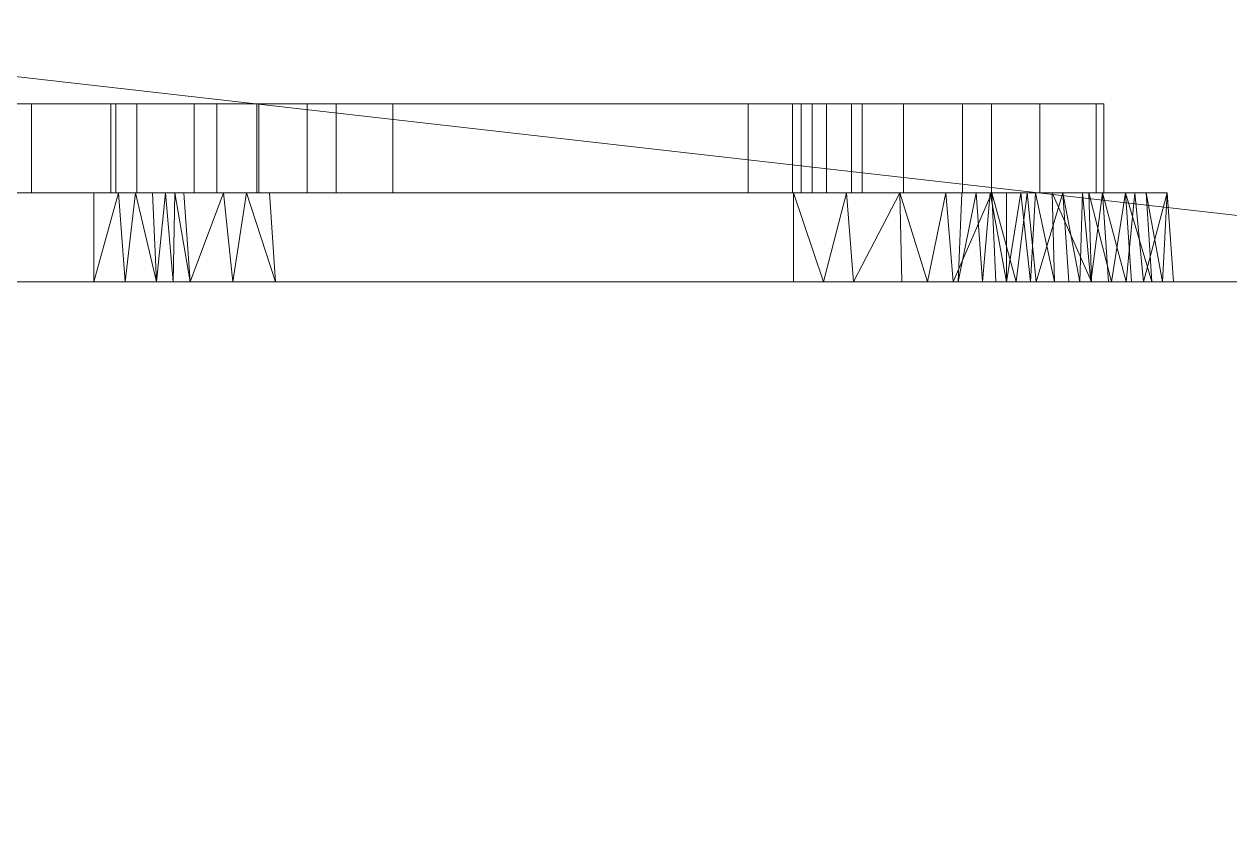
# Model space of a CAD drawing. Header units: inches. Extents: x 2605 to 2965, y 1528 to 1642.
# Drawn here: x 2608.887 to 2609.801, y 1555.474 to 1556.083 of the extents above; entities that cross this region are included whole.
import ezdxf

# ---------------------------------------------------------------- set-up
doc = ezdxf.new("R2010")
doc.units = ezdxf.units.IN
doc.layers.add('3D-F-AFFFEQM', color=3, linetype='Continuous', lineweight=9)
doc.layers.add('Fridge handle', color=6, linetype='Continuous', lineweight=9)

# ---------------------------------------------------------------- blocks, each defined once
blk = doc.blocks.new('Refrigerator')
at = {"layer": '3D-F-AFFFEQM'}
mesh = blk.add_polyface(dxfattribs=at)
corners = [(-36.31976, 3.33075, 30.9825), (2.15524, 3.33075, 30.9825), (2.15524, 3.33075, 1.08), (-36.31976, 3.33075, 1.08)]
mesh.append_faces([[corners[k] for k in face] for face in [(2, 3, 0, 1)]])
mesh = blk.add_polyface(dxfattribs=at)
corners = [(2.15524, 3.33075, 30.9825), (-36.31976, 3.33075, 30.9825), (-36.31976, 1.17075, 30.9825), (2.15524, 1.17075, 30.9825)]
mesh.append_faces([[corners[k] for k in face] for face in [(0, 1, 2, 3)]])
mesh = blk.add_polyface(dxfattribs=at)
corners = [(-36.31976, 3.33075, 1.08), (2.15524, 3.33075, 1.08), (2.15524, 1.17075, 1.08), (-36.31976, 1.17075, 1.08)]
mesh.append_faces([[corners[k] for k in face] for face in [(0, 1, 2, 3)]])
mesh = blk.add_polyface(dxfattribs=at)
corners = [(-36.31976, 3.33075, 76.815), (-17.14828, 3.33075, 76.815), (-17.14828, 3.33075, 31.2525), (-36.31976, 3.33075, 31.2525)]
mesh.append_faces([[corners[k] for k in face] for face in [(3, 0, 1, 2)]])
mesh = blk.add_polyface(dxfattribs=at)
corners = [(-17.14828, 3.33075, 76.815), (-36.31976, 3.33075, 76.815), (-36.31976, 1.17075, 76.815), (-17.14828, 1.17075, 76.815)]
mesh.append_faces([[corners[k] for k in face] for face in [(0, 1, 2, 3)]])
mesh = blk.add_polyface(dxfattribs=at)
corners = [(-36.31976, 3.33075, 31.2525), (-17.14828, 3.33075, 31.2525), (-17.14828, 1.17075, 31.2525), (-36.31976, 1.17075, 31.2525)]
mesh.append_faces([[corners[k] for k in face] for face in [(0, 1, 2, 3)]])
at = {"layer": 'Fridge handle'}
mesh = blk.add_polyface(dxfattribs=at)
corners = [(-33.75476, 3.60075, 29.7), (-33.75476, 3.33075, 29.7), (-31.38257, 3.33075, 29.7), (-31.3162, 3.83488, 29.7), (-31.12161, 4.30465, 29.7), (-30.81207, 4.70805, 29.7), (-30.40867, 5.0176, 29.7), (-29.93889, 5.21218, 29.7), (-29.43476, 5.27855, 29.7), (-29.43476, 5.56794, 29.7), (-31.78757, 5.56794, 29.7)]
mesh.append_faces([[corners[k] for k in face] for face in [(7, 10, 6)]], dxfattribs={"vtx0": -1, "vtx1": -1})
mesh.append_faces([[corners[k] for k in face] for face in [(3, 10, 0, 2), (10, 3, 4)]], dxfattribs={"vtx0": -1, "vtx2": -1})
mesh.append_faces([[corners[k] for k in face] for face in [(1, 2, 0)]], dxfattribs={"vtx1": -1})
mesh.append_faces([[corners[k] for k in face] for face in [(5, 6, 10), (4, 5, 10)]], dxfattribs={"vtx1": -1, "vtx2": -1})
mesh.append_faces([[corners[k] for k in face] for face in [(7, 8, 9, 10)]], dxfattribs={"vtx3": -1})
mesh = blk.add_polyface(dxfattribs=at)
corners = [(-33.75476, 3.33075, 28.62), (-33.75476, 3.60075, 28.62), (-31.78757, 5.56794, 28.62), (-29.43476, 5.56794, 28.62), (-29.43476, 5.27855, 28.62), (-29.93889, 5.21218, 28.62), (-30.40867, 5.0176, 28.62), (-30.81207, 4.70805, 28.62), (-31.12161, 4.30465, 28.62), (-31.3162, 3.83488, 28.62), (-31.38257, 3.33075, 28.62)]
mesh.append_faces([[corners[k] for k in face] for face in [(5, 3, 4)]], dxfattribs={"vtx0": -1})
mesh.append_faces([[corners[k] for k in face] for face in [(9, 1, 2, 8)]], dxfattribs={"vtx0": -1, "vtx2": -1})
mesh.append_faces([[corners[k] for k in face] for face in [(7, 8, 2), (6, 7, 2)]], dxfattribs={"vtx1": -1, "vtx2": -1})
mesh.append_faces([[corners[k] for k in face] for face in [(5, 6, 2, 3)]], dxfattribs={"vtx1": -1, "vtx3": -1})
mesh.append_faces([[corners[k] for k in face] for face in [(10, 0, 1, 9)]], dxfattribs={"vtx2": -1})
mesh = blk.add_polyface(dxfattribs=at)
corners = [(-31.93182, 3.46575, 71.23086), (-31.97439, 3.46575, 71.1784), (-32.03297, 3.46575, 71.16187), (-32.56612, 3.46575, 71.16187), (-32.61516, 3.46575, 71.17295), (-32.65873, 3.46575, 71.2078), (-32.67842, 3.46575, 71.24976), (-32.73842, 3.46575, 71.53207), (-32.8319, 3.46575, 71.53207), (-32.84772, 3.46575, 71.60484), (-32.86196, 3.46575, 71.67603), (-32.76704, 3.46575, 71.67603), (-32.805, 3.46575, 71.85638), (-32.84297, 3.46575, 72.03674), (-32.67465, 3.46575, 72.03674), (-32.59807, 3.46575, 71.67603), (-32.16185, 3.46575, 71.67603), (-32.07762, 3.46575, 71.65649), (-32.01098, 3.46575, 71.60249), (-31.97448, 3.46575, 71.52419), (-31.92598, 3.46575, 71.29642), (-32.14688, 3.46575, 71.30426), (-32.11704, 3.46575, 71.31918), (-32.10891, 3.46575, 71.3533), (-32.13599, 3.46575, 71.4792), (-32.15513, 3.46575, 71.51887), (-32.19531, 3.46575, 71.53207), (-32.5677, 3.46575, 71.53207), (-32.52952, 3.46575, 71.35143), (-32.50761, 3.46575, 71.31497), (-32.46465, 3.46575, 71.30426), (-32.91861, 3.46575, 71.67603), (-32.888, 3.46575, 71.53207), (-33.34355, 3.46575, 71.53207), (-33.33398, 3.46575, 71.48715), (-32.87851, 3.46575, 71.48715), (-32.8319, 3.46575, 71.47512), (-32.79393, 3.46575, 71.44347), (-32.77178, 3.46575, 71.3976), (-32.76071, 3.46575, 71.34697), (-32.74963, 3.46575, 71.29635), (-32.75596, 3.46575, 71.23148), (-32.79709, 3.46575, 71.18086), (-32.86038, 3.46575, 71.16187), (-33.3429, 3.46575, 71.16187), (-33.39036, 3.46575, 71.17295), (-33.42991, 3.46575, 71.20459), (-33.45206, 3.46575, 71.25047), (-33.48211, 3.46575, 71.39443), (-33.51375, 3.46575, 71.53998), (-33.50743, 3.46575, 71.60642), (-33.46629, 3.46575, 71.65705), (-33.40459, 3.46575, 71.67603), (-32.93473, 3.46575, 71.35013), (-33.30493, 3.46575, 71.35013), (-33.29543, 3.46575, 71.30426), (-32.92524, 3.46575, 71.30426), (-33.63834, 3.46575, 71.16109), (-34.10571, 3.46575, 71.16109), (-34.13859, 3.46575, 71.17052), (-34.15535, 3.46575, 71.20016), (-34.16704, 3.46575, 71.25521), (-34.15712, 3.46575, 71.29223), (-34.11518, 3.46575, 71.30426), (-33.75412, 3.46575, 71.30426), (-33.72084, 3.46575, 71.32017), (-33.71241, 3.46575, 71.35495), (-33.7411, 3.46575, 71.48953), (-33.75848, 3.46575, 71.52221), (-33.80487, 3.46575, 71.53207), (-34.18429, 3.46575, 71.53207), (-34.21723, 3.46575, 71.54277), (-34.2346, 3.46575, 71.57285), (-34.24632, 3.46575, 71.62794), (-34.23557, 3.46575, 71.66307), (-34.19995, 3.46575, 71.67603), (-33.69727, 3.46575, 71.67603), (-33.64981, 3.46575, 71.66496), (-33.61026, 3.46575, 71.63332), (-33.58811, 3.46575, 71.58744), (-33.55805, 3.46575, 71.44189), (-33.52641, 3.46575, 71.29635), (-33.53274, 3.46575, 71.23148), (-33.57387, 3.46575, 71.17928), (-34.35026, 3.46575, 71.16109), (-34.85095, 3.46575, 71.16109), (-34.9002, 3.46575, 71.17243), (-34.93918, 3.46575, 71.20397), (-34.96057, 3.46575, 71.24976), (-35.02235, 3.46575, 71.54061), (-35.01651, 3.46575, 71.60616), (-34.97558, 3.46575, 71.6566), (-34.91273, 3.46575, 71.67603), (-34.40918, 3.46575, 71.67603), (-34.36014, 3.46575, 71.66496), (-34.32059, 3.46575, 71.63332), (-34.30002, 3.46575, 71.58744), (-34.26838, 3.46575, 71.44189), (-34.23832, 3.46575, 71.29635), (-34.24307, 3.46575, 71.23148), (-34.28579, 3.46575, 71.17928), (-34.76046, 3.46575, 71.30426), (-34.45981, 3.46575, 71.30426), (-34.42817, 3.46575, 71.32008), (-34.41868, 3.46575, 71.35488), (-34.44856, 3.46575, 71.49085), (-34.46439, 3.46575, 71.52062), (-34.49963, 3.46575, 71.53207), (-34.79198, 3.46575, 71.53207), (-34.83183, 3.46575, 71.51798), (-34.84122, 3.46575, 71.48084), (-34.82684, 3.46575, 71.41183), (-34.81324, 3.46575, 71.34792), (-34.79705, 3.46575, 71.31615), (-35.11674, 3.46575, 71.63701), (-35.01571, 3.46575, 71.16187), (-35.18667, 3.46575, 71.16187), (-35.25314, 3.46575, 71.47429), (-35.27863, 3.46575, 71.51598), (-35.32412, 3.46575, 71.53207), (-35.54718, 3.46575, 71.53207), (-35.57779, 3.46575, 71.67603), (-35.3364, 3.46575, 71.67603), (-35.28954, 3.46575, 71.64558), (-35.25908, 3.46575, 71.67603), (-35.16789, 3.46575, 71.67603), (-35.13359, 3.46575, 71.6662)]
mesh.append_faces([[corners[k] for k in face] for face in [(33, 52, 31, 32), (63, 61, 62), (117, 115, 116)]], dxfattribs={"vtx0": -1})
mesh.append_faces([[corners[k] for k in face] for face in [(50, 33, 49), (107, 93, 106), (109, 92, 108), (125, 118, 123, 124), (119, 123, 118)]], dxfattribs={"vtx0": -1, "vtx1": -1})
mesh.append_faces([[corners[k] for k in face] for face in [(7, 11, 15, 27)]], dxfattribs={"vtx0": -1, "vtx1": -1, "vtx2": -1, "vtx3": -1})
mesh.append_faces([[corners[k] for k in face] for face in [(24, 18, 19, 23), (23, 19, 20, 22), (16, 25, 26, 15), (18, 24, 25), (22, 1, 2, 21), (3, 30, 21, 2), (6, 28, 29, 5), (3, 29, 30), (15, 26, 27), (15, 11, 12), (7, 27, 28, 6), (39, 56, 53), (44, 55, 56, 43), (47, 54, 55, 46), (49, 33, 34, 48), (54, 47, 48), (76, 68, 69, 75), (68, 78, 79), (58, 63, 64, 57), (57, 64, 65), (75, 69, 70), (84, 102, 103, 100), (103, 99, 100), (106, 95, 96, 105), (108, 92, 93, 107), (85, 101, 102, 84), (88, 112, 113, 87), (85, 113, 101), (89, 110, 111)]], dxfattribs={"vtx0": -1, "vtx2": -1})
mesh.append_faces([[corners[k] for k in face] for face in [(34, 53, 54, 48)]], dxfattribs={"vtx0": -1, "vtx2": -1, "vtx3": -1})
mesh.append_faces([[corners[k] for k in face] for face in [(25, 16, 17, 18), (29, 3, 4, 5), (53, 37, 38, 39), (56, 41, 42, 43), (33, 50, 51, 52), (65, 82, 83, 57), (68, 76, 77, 78), (113, 85, 86, 87), (109, 90, 91, 92)]], dxfattribs={"vtx0": -1, "vtx3": -1})
mesh.append_faces([[corners[k] for k in face] for face in [(14, 15, 12, 13), (121, 122, 120)]], dxfattribs={"vtx1": -1})
mesh.append_faces([[corners[k] for k in face] for face in [(0, 1, 22, 20), (40, 41, 56, 39), (35, 36, 53, 34), (36, 37, 53), (45, 46, 55, 44), (94, 95, 106, 93), (96, 97, 105)]], dxfattribs={"vtx1": -1, "vtx2": -1})
mesh.append_faces([[corners[k] for k in face] for face in [(60, 61, 63, 58)]], dxfattribs={"vtx1": -1, "vtx2": -1, "vtx3": -1})
mesh.append_faces([[corners[k] for k in face] for face in [(80, 81, 66, 67), (81, 82, 65, 66), (67, 68, 79, 80), (97, 98, 104, 105), (98, 99, 103, 104), (109, 110, 89, 90), (88, 89, 111, 112), (122, 123, 119, 120), (117, 118, 114, 115)]], dxfattribs={"vtx1": -1, "vtx3": -1})
mesh.append_faces([[corners[k] for k in face] for face in [(9, 10, 11), (58, 59, 60), (73, 74, 75, 72)]], dxfattribs={"vtx2": -1})
mesh.append_faces([[corners[k] for k in face] for face in [(7, 8, 9, 11), (70, 71, 72, 75), (125, 126, 114, 118)]], dxfattribs={"vtx2": -1, "vtx3": -1})
mesh = blk.add_polyface(dxfattribs=at)
corners = [(-32.67465, 3.46575, 72.03674), (-32.84297, 3.46575, 72.03674), (-32.84297, 3.39825, 72.03674), (-32.67465, 3.39825, 72.03674)]
mesh.append_faces([[corners[k] for k in face] for face in [(3, 0, 1, 2)]])
mesh = blk.add_polyface(dxfattribs=at)
corners = [(-32.8319, 3.46575, 71.53207), (-32.73842, 3.46575, 71.53207), (-32.73842, 3.39825, 71.53207), (-32.8319, 3.39825, 71.53207)]
mesh.append_faces([[corners[k] for k in face] for face in [(0, 1, 2, 3)]])
mesh = blk.add_polyface(dxfattribs=at)
corners = [(-32.73842, 3.46575, 71.53207), (-32.67842, 3.46575, 71.24976), (-32.67842, 3.39825, 71.24976), (-32.73842, 3.39825, 71.53207)]
mesh.append_faces([[corners[k] for k in face] for face in [(0, 1, 2, 3)]])
mesh = blk.add_polyface(dxfattribs=at)
corners = [(-32.67842, 3.46575, 71.24976), (-32.65873, 3.46575, 71.2078), (-32.65873, 3.39825, 71.2078), (-32.67842, 3.39825, 71.24976)]
mesh.append_faces([[corners[k] for k in face] for face in [(3, 0, 1, 2)]])
mesh = blk.add_polyface(dxfattribs=at)
corners = [(-32.59807, 3.46575, 71.67603), (-32.67465, 3.46575, 72.03674), (-32.67465, 3.39825, 72.03674), (-32.59807, 3.39825, 71.67603)]
mesh.append_faces([[corners[k] for k in face] for face in [(0, 1, 2, 3)]])
mesh = blk.add_polyface(dxfattribs=at)
corners = [(-32.65873, 3.46575, 71.2078), (-32.61516, 3.46575, 71.17295), (-32.61516, 3.39825, 71.17295), (-32.65873, 3.39825, 71.2078)]
mesh.append_faces([[corners[k] for k in face] for face in [(0, 1, 2, 3)]])
mesh = blk.add_polyface(dxfattribs=at)
corners = [(-32.61516, 3.46575, 71.17295), (-32.56612, 3.46575, 71.16187), (-32.56612, 3.39825, 71.16187), (-32.61516, 3.39825, 71.17295)]
mesh.append_faces([[corners[k] for k in face] for face in [(0, 1, 2, 3)]])
mesh = blk.add_polyface(dxfattribs=at)
corners = [(-32.16185, 3.46575, 71.67603), (-32.59807, 3.46575, 71.67603), (-32.59807, 3.39825, 71.67603), (-32.16185, 3.39825, 71.67603)]
mesh.append_faces([[corners[k] for k in face] for face in [(3, 0, 1, 2)]])
mesh = blk.add_polyface(dxfattribs=at)
corners = [(-32.5677, 3.46575, 71.53207), (-32.19531, 3.46575, 71.53207), (-32.19531, 3.39825, 71.53207), (-32.5677, 3.39825, 71.53207)]
mesh.append_faces([[corners[k] for k in face] for face in [(0, 1, 2, 3)]])
mesh = blk.add_polyface(dxfattribs=at)
corners = [(-32.52952, 3.46575, 71.35143), (-32.5677, 3.46575, 71.53207), (-32.5677, 3.39825, 71.53207), (-32.52952, 3.39825, 71.35143)]
mesh.append_faces([[corners[k] for k in face] for face in [(3, 0, 1, 2)]])
mesh = blk.add_polyface(dxfattribs=at)
corners = [(-32.56612, 3.46575, 71.16187), (-32.03297, 3.46575, 71.16187), (-32.03297, 3.39825, 71.16187), (-32.56612, 3.39825, 71.16187)]
mesh.append_faces([[corners[k] for k in face] for face in [(3, 0, 1, 2)]])
mesh = blk.add_polyface(dxfattribs=at)
corners = [(-32.50761, 3.46575, 71.31497), (-32.52952, 3.46575, 71.35143), (-32.52952, 3.39825, 71.35143), (-32.50761, 3.39825, 71.31497)]
mesh.append_faces([[corners[k] for k in face] for face in [(3, 0, 1, 2)]])
mesh = blk.add_polyface(dxfattribs=at)
corners = [(-32.46465, 3.46575, 71.30426), (-32.50761, 3.46575, 71.31497), (-32.50761, 3.39825, 71.31497), (-32.46465, 3.39825, 71.30426)]
mesh.append_faces([[corners[k] for k in face] for face in [(3, 0, 1, 2)]])
mesh = blk.add_polyface(dxfattribs=at)
corners = [(-32.14688, 3.46575, 71.30426), (-32.46465, 3.46575, 71.30426), (-32.46465, 3.39825, 71.30426), (-32.14688, 3.39825, 71.30426)]
mesh.append_faces([[corners[k] for k in face] for face in [(3, 0, 1, 2)]])
mesh = blk.add_polyface(dxfattribs=at)
corners = [(-32.19531, 3.46575, 71.53207), (-32.15513, 3.46575, 71.51887), (-32.15513, 3.39825, 71.51887), (-32.19531, 3.39825, 71.53207)]
mesh.append_faces([[corners[k] for k in face] for face in [(0, 1, 2, 3)]])
mesh = blk.add_polyface(dxfattribs=at)
corners = [(-32.07762, 3.46575, 71.65649), (-32.16185, 3.46575, 71.67603), (-32.16185, 3.39825, 71.67603), (-32.07762, 3.39825, 71.65649)]
mesh.append_faces([[corners[k] for k in face] for face in [(0, 1, 2, 3)]])
mesh = blk.add_polyface(dxfattribs=at)
corners = [(-32.15513, 3.46575, 71.51887), (-32.13599, 3.46575, 71.4792), (-32.13599, 3.39825, 71.4792), (-32.15513, 3.39825, 71.51887)]
mesh.append_faces([[corners[k] for k in face] for face in [(0, 1, 2, 3)]])
mesh = blk.add_polyface(dxfattribs=at)
corners = [(-32.11704, 3.46575, 71.31918), (-32.14688, 3.46575, 71.30426), (-32.14688, 3.39825, 71.30426), (-32.11704, 3.39825, 71.31918)]
mesh.append_faces([[corners[k] for k in face] for face in [(0, 1, 2, 3)]])
mesh = blk.add_polyface(dxfattribs=at)
corners = [(-32.13599, 3.46575, 71.4792), (-32.10891, 3.46575, 71.3533), (-32.10891, 3.39825, 71.3533), (-32.13599, 3.39825, 71.4792)]
mesh.append_faces([[corners[k] for k in face] for face in [(3, 0, 1, 2)]])
mesh = blk.add_polyface(dxfattribs=at)
corners = [(-32.10891, 3.46575, 71.3533), (-32.11704, 3.46575, 71.31918), (-32.11704, 3.39825, 71.31918), (-32.10891, 3.39825, 71.3533)]
mesh.append_faces([[corners[k] for k in face] for face in [(0, 1, 2, 3)]])
mesh = blk.add_polyface(dxfattribs=at)
corners = [(-32.01098, 3.46575, 71.60249), (-32.07762, 3.46575, 71.65649), (-32.07762, 3.39825, 71.65649), (-32.01098, 3.39825, 71.60249)]
mesh.append_faces([[corners[k] for k in face] for face in [(0, 1, 2, 3)]])
mesh = blk.add_polyface(dxfattribs=at)
corners = [(-32.03297, 3.46575, 71.16187), (-31.97439, 3.46575, 71.1784), (-31.97439, 3.39825, 71.1784), (-32.03297, 3.39825, 71.16187)]
mesh.append_faces([[corners[k] for k in face] for face in [(3, 0, 1, 2)]])
mesh = blk.add_polyface(dxfattribs=at)
corners = [(-31.97448, 3.46575, 71.52419), (-32.01098, 3.46575, 71.60249), (-32.01098, 3.39825, 71.60249), (-31.97448, 3.39825, 71.52419)]
mesh.append_faces([[corners[k] for k in face] for face in [(0, 1, 2, 3)]])
mesh = blk.add_polyface(dxfattribs=at)
corners = [(-31.92598, 3.46575, 71.29642), (-31.97448, 3.46575, 71.52419), (-31.97448, 3.39825, 71.52419), (-31.92598, 3.39825, 71.29642)]
mesh.append_faces([[corners[k] for k in face] for face in [(0, 1, 2, 3)]])
mesh = blk.add_polyface(dxfattribs=at)
corners = [(-31.97439, 3.46575, 71.1784), (-31.93182, 3.46575, 71.23086), (-31.93182, 3.39825, 71.23086), (-31.97439, 3.39825, 71.1784)]
mesh.append_faces([[corners[k] for k in face] for face in [(3, 0, 1, 2)]])
mesh = blk.add_polyface(dxfattribs=at)
corners = [(-31.93182, 3.46575, 71.23086), (-31.92598, 3.46575, 71.29642), (-31.92598, 3.39825, 71.29642), (-31.93182, 3.39825, 71.23086)]
mesh.append_faces([[corners[k] for k in face] for face in [(3, 0, 1, 2)]])
mesh = blk.add_polyface(dxfattribs=at)
corners = [(-31.96495, 3.39825, 71.12865), (-31.99975, 3.39825, 71.12074), (-32.03344, 3.39825, 71.11195), (-35.1578, 3.39825, 71.11195), (-35.21127, 3.39825, 71.13181), (-35.24133, 3.39825, 71.18086), (-35.30461, 3.39825, 71.48303), (-35.53084, 3.39825, 71.48303), (-35.57514, 3.39825, 71.49885), (-35.59887, 3.39825, 71.5384), (-35.62102, 3.39825, 71.64123), (-35.61786, 3.39825, 71.68236), (-35.59254, 3.39825, 71.71242), (-35.55299, 3.39825, 71.72508), (-32.83032, 3.39825, 71.72508), (-32.88885, 3.39825, 72.00351), (-32.88569, 3.39825, 72.04306), (-32.86038, 3.39825, 72.0747), (-32.82082, 3.39825, 72.08578), (-32.6911, 3.39825, 72.08578), (-32.6468, 3.39825, 72.07154), (-32.62307, 3.39825, 72.03199), (-32.55821, 3.39825, 71.72508), (-32.16112, 3.39825, 71.72508), (-32.08043, 3.39825, 71.71084), (-32.01082, 3.39825, 71.67129), (-31.95704, 3.39825, 71.61117), (-31.92698, 3.39825, 71.53523), (-31.87793, 3.39825, 71.309), (-31.87793, 3.39825, 71.23623), (-31.90957, 3.39825, 71.17295)]
mesh.append_faces([[corners[k] for k in face] for face in [(1, 30, 0)]], dxfattribs={"vtx0": -1})
mesh.append_faces([[corners[k] for k in face] for face in [(23, 27, 2), (3, 6, 14, 2)]], dxfattribs={"vtx0": -1, "vtx1": -1, "vtx2": -1})
mesh.append_faces([[corners[k] for k in face] for face in [(2, 14, 22, 23)]], dxfattribs={"vtx0": -1, "vtx1": -1, "vtx3": -1})
mesh.append_faces([[corners[k] for k in face] for face in [(2, 27, 28, 1), (13, 9, 10, 12)]], dxfattribs={"vtx0": -1, "vtx2": -1})
mesh.append_faces([[corners[k] for k in face] for face in [(1, 28, 29, 30)]], dxfattribs={"vtx0": -1, "vtx3": -1})
mesh.append_faces([[corners[k] for k in face] for face in [(11, 12, 10)]], dxfattribs={"vtx1": -1})
mesh.append_faces([[corners[k] for k in face] for face in [(21, 22, 14, 15), (13, 14, 6, 7), (18, 19, 15, 16)]], dxfattribs={"vtx1": -1, "vtx3": -1})
mesh.append_faces([[corners[k] for k in face] for face in [(23, 24, 25), (16, 17, 18)]], dxfattribs={"vtx2": -1})
mesh.append_faces([[corners[k] for k in face] for face in [(25, 26, 27, 23), (19, 20, 21, 15), (7, 8, 9, 13)]], dxfattribs={"vtx2": -1, "vtx3": -1})
mesh.append_faces([[corners[k] for k in face] for face in [(3, 4, 5, 6)]], dxfattribs={"vtx3": -1})
mesh = blk.add_polyface(dxfattribs=at)
corners = [(-31.93182, 3.39825, 71.23086), (-31.92598, 3.39825, 71.29642), (-31.97448, 3.39825, 71.52419), (-32.01098, 3.39825, 71.60249), (-32.07762, 3.39825, 71.65649), (-32.16185, 3.39825, 71.67603), (-32.59807, 3.39825, 71.67603), (-32.67465, 3.39825, 72.03674), (-32.84297, 3.39825, 72.03674), (-32.805, 3.39825, 71.85638), (-32.76704, 3.39825, 71.67603), (-32.86196, 3.39825, 71.67603), (-32.84772, 3.39825, 71.60484), (-32.8319, 3.39825, 71.53207), (-32.73842, 3.39825, 71.53207), (-32.67842, 3.39825, 71.24976), (-32.65873, 3.39825, 71.2078), (-32.61516, 3.39825, 71.17295), (-32.56612, 3.39825, 71.16187), (-32.03297, 3.39825, 71.16187), (-31.97439, 3.39825, 71.1784), (-32.14688, 3.39825, 71.30426), (-32.46465, 3.39825, 71.30426), (-32.50761, 3.39825, 71.31497), (-32.52952, 3.39825, 71.35143), (-32.5677, 3.39825, 71.53207), (-32.19531, 3.39825, 71.53207), (-32.15513, 3.39825, 71.51887), (-32.13599, 3.39825, 71.4792), (-32.10891, 3.39825, 71.3533), (-32.11704, 3.39825, 71.31918), (-32.91861, 3.39825, 71.67603), (-33.40459, 3.39825, 71.67603), (-33.46629, 3.39825, 71.65705), (-33.50743, 3.39825, 71.60642), (-33.51375, 3.39825, 71.53998), (-33.48211, 3.39825, 71.39443), (-33.45206, 3.39825, 71.25047), (-33.42991, 3.39825, 71.20459), (-33.39036, 3.39825, 71.17295), (-33.3429, 3.39825, 71.16187), (-32.86038, 3.39825, 71.16187), (-32.79709, 3.39825, 71.18086), (-32.75596, 3.39825, 71.23148), (-32.74963, 3.39825, 71.29635), (-32.76071, 3.39825, 71.34697), (-32.77178, 3.39825, 71.3976), (-32.79393, 3.39825, 71.44347), (-32.8319, 3.39825, 71.47512), (-32.87851, 3.39825, 71.48715), (-33.33398, 3.39825, 71.48715), (-33.34355, 3.39825, 71.53207), (-32.888, 3.39825, 71.53207), (-32.93473, 3.39825, 71.35013), (-32.92524, 3.39825, 71.30426), (-33.29543, 3.39825, 71.30426), (-33.30493, 3.39825, 71.35013), (-33.63834, 3.39825, 71.16109), (-33.57387, 3.39825, 71.17928), (-33.53274, 3.39825, 71.23148), (-33.52641, 3.39825, 71.29635), (-33.55805, 3.39825, 71.44189), (-33.58811, 3.39825, 71.58744), (-33.61026, 3.39825, 71.63332), (-33.64981, 3.39825, 71.66496), (-33.69727, 3.39825, 71.67603), (-34.19995, 3.39825, 71.67603), (-34.23557, 3.39825, 71.66307), (-34.24632, 3.39825, 71.62794), (-34.2346, 3.39825, 71.57285), (-34.21723, 3.39825, 71.54277), (-34.18429, 3.39825, 71.53207), (-33.80487, 3.39825, 71.53207), (-33.75848, 3.39825, 71.52221), (-33.7411, 3.39825, 71.48953), (-33.71241, 3.39825, 71.35495), (-33.72084, 3.39825, 71.32017), (-33.75412, 3.39825, 71.30426), (-34.11518, 3.39825, 71.30426), (-34.15712, 3.39825, 71.29223), (-34.16704, 3.39825, 71.25521), (-34.15535, 3.39825, 71.20016), (-34.13859, 3.39825, 71.17052), (-34.10571, 3.39825, 71.16109), (-34.35026, 3.39825, 71.16109), (-34.28579, 3.39825, 71.17928), (-34.24307, 3.39825, 71.23148), (-34.23832, 3.39825, 71.29635), (-34.26838, 3.39825, 71.44189), (-34.30002, 3.39825, 71.58744), (-34.32059, 3.39825, 71.63332), (-34.36014, 3.39825, 71.66496), (-34.40918, 3.39825, 71.67603), (-34.91273, 3.39825, 71.67603), (-34.97558, 3.39825, 71.6566), (-35.01651, 3.39825, 71.60616), (-35.02235, 3.39825, 71.54061), (-34.96057, 3.39825, 71.24976), (-34.93918, 3.39825, 71.20397), (-34.9002, 3.39825, 71.17243), (-34.85095, 3.39825, 71.16109), (-34.76046, 3.39825, 71.30426), (-34.79705, 3.39825, 71.31615), (-34.81324, 3.39825, 71.34792), (-34.82684, 3.39825, 71.41183), (-34.84122, 3.39825, 71.48084), (-34.83183, 3.39825, 71.51798), (-34.79198, 3.39825, 71.53207), (-34.49963, 3.39825, 71.53207), (-34.46439, 3.39825, 71.52062), (-34.44856, 3.39825, 71.49085), (-34.41868, 3.39825, 71.35488), (-34.42817, 3.39825, 71.32008), (-34.45981, 3.39825, 71.30426), (-35.11674, 3.39825, 71.63701), (-35.13359, 3.39825, 71.6662), (-35.16789, 3.39825, 71.67603), (-35.25908, 3.39825, 71.67603), (-35.28954, 3.39825, 71.64558), (-35.3364, 3.39825, 71.67603), (-35.57779, 3.39825, 71.67603), (-35.54718, 3.39825, 71.53207), (-35.32412, 3.39825, 71.53207), (-35.27863, 3.39825, 71.51598), (-35.25314, 3.39825, 71.47429), (-35.18667, 3.39825, 71.16187), (-35.01571, 3.39825, 71.16187)]
mesh.append_faces([[corners[k] for k in face] for face in [(14, 12, 13), (9, 6, 7, 8), (116, 114, 115)]], dxfattribs={"vtx0": -1})
mesh.append_faces([[corners[k] for k in face] for face in [(25, 14, 24), (37, 56, 36), (73, 65, 72), (106, 96, 105)]], dxfattribs={"vtx0": -1, "vtx1": -1})
mesh.append_faces([[corners[k] for k in face] for face in [(6, 10, 14, 25)]], dxfattribs={"vtx0": -1, "vtx1": -1, "vtx2": -1, "vtx3": -1})
mesh.append_faces([[corners[k] for k in face] for face in [(114, 116, 123, 124)]], dxfattribs={"vtx0": -1, "vtx1": -1, "vtx3": -1})
mesh.append_faces([[corners[k] for k in face] for face in [(23, 17, 18, 22), (15, 23, 24, 14), (1, 29, 30), (2, 28, 29, 1), (3, 27, 28, 2), (6, 25, 26, 5), (6, 9, 10), (5, 26, 27), (54, 44, 45, 53), (54, 41, 42), (66, 71, 72, 65), (104, 96, 97, 103), (96, 104, 105), (112, 85, 86), (87, 111, 112, 86), (88, 110, 111, 87), (92, 108, 109, 91), (110, 88, 89)]], dxfattribs={"vtx0": -1, "vtx2": -1})
mesh.append_faces([[corners[k] for k in face] for face in [(30, 20, 0, 1), (55, 38, 39, 40), (54, 42, 43, 44), (53, 45, 46, 47), (76, 58, 59, 60), (73, 63, 64, 65), (102, 98, 99, 100)]], dxfattribs={"vtx0": -1, "vtx3": -1})
mesh.append_faces([[corners[k] for k in face] for face in [(52, 31, 51), (80, 81, 78, 79), (68, 69, 66, 67)]], dxfattribs={"vtx1": -1})
mesh.append_faces([[corners[k] for k in face] for face in [(16, 17, 23, 15), (4, 5, 27, 3), (34, 35, 51, 33), (32, 33, 51, 31), (49, 50, 53, 48), (47, 48, 53), (101, 102, 100), (95, 96, 106, 94), (90, 91, 109)]], dxfattribs={"vtx1": -1, "vtx2": -1})
mesh.append_faces([[corners[k] for k in face] for face in [(56, 53, 50, 36)]], dxfattribs={"vtx1": -1, "vtx2": -1, "vtx3": -1})
mesh.append_faces([[corners[k] for k in face] for face in [(21, 22, 18, 19), (30, 21, 19, 20), (54, 55, 40, 41), (37, 38, 55, 56), (35, 36, 50, 51), (77, 78, 83, 57), (76, 77, 57, 58), (75, 76, 60, 61), (74, 75, 61, 62), (73, 74, 62, 63), (97, 98, 102, 103), (113, 101, 100, 84), (93, 94, 106, 107), (112, 113, 84, 85), (109, 110, 89, 90), (92, 93, 107, 108), (118, 119, 122, 123)]], dxfattribs={"vtx1": -1, "vtx3": -1})
mesh.append_faces([[corners[k] for k in face] for face in [(10, 11, 12, 14), (81, 82, 83, 78), (69, 70, 71, 66), (116, 117, 118, 123)]], dxfattribs={"vtx2": -1, "vtx3": -1})
mesh.append_faces([[corners[k] for k in face] for face in [(124, 125, 126, 114), (119, 120, 121, 122)]], dxfattribs={"vtx3": -1})
mesh = blk.add_polyface(dxfattribs=at)
corners = [(-32.03614, 3.33075, 71.1065), (-35.1559, 3.33075, 71.1065), (-35.1578, 3.39825, 71.11195), (-32.03344, 3.39825, 71.11195)]
mesh.append_faces([[corners[k] for k in face] for face in [(2, 3, 0, 1)]])
mesh = blk.add_polyface(dxfattribs=at)
corners = [(-32.82082, 3.33075, 72.09053), (-32.6911, 3.33075, 72.09053), (-32.6911, 3.39825, 72.08578), (-32.82082, 3.39825, 72.08578)]
mesh.append_faces([[corners[k] for k in face] for face in [(2, 3, 0, 1)]])
mesh = blk.add_polyface(dxfattribs=at)
corners = [(-32.6911, 3.33075, 72.09053), (-32.64364, 3.33075, 72.0747), (-32.6468, 3.39825, 72.07154), (-32.6911, 3.39825, 72.08578), (-32.67239, 3.39825, 72.07977), (-32.66737, 3.33075, 72.08262), (-32.65959, 3.39825, 72.07566)]
mesh.append_faces([[corners[k] for k in face] for face in [(6, 1, 2)]], dxfattribs={"vtx0": -1})
mesh.append_faces([[corners[k] for k in face] for face in [(1, 6, 5)]], dxfattribs={"vtx0": -1, "vtx1": -1})
mesh.append_faces([[corners[k] for k in face] for face in [(4, 0, 5)]], dxfattribs={"vtx0": -1, "vtx2": -1})
mesh.append_faces([[corners[k] for k in face] for face in [(3, 0, 4)]], dxfattribs={"vtx1": -1})
mesh.append_faces([[corners[k] for k in face] for face in [(6, 4, 5)]], dxfattribs={"vtx1": -1, "vtx2": -1})
mesh = blk.add_polyface(dxfattribs=at)
corners = [(-32.64364, 3.33075, 72.0747), (-32.61832, 3.33075, 72.03199), (-32.62307, 3.39825, 72.03199), (-32.6468, 3.39825, 72.07154), (-32.63682, 3.39825, 72.0549), (-32.63098, 3.33075, 72.05335), (-32.62994, 3.39825, 72.04345)]
mesh.append_faces([[corners[k] for k in face] for face in [(6, 1, 2)]], dxfattribs={"vtx0": -1})
mesh.append_faces([[corners[k] for k in face] for face in [(1, 6, 5)]], dxfattribs={"vtx0": -1, "vtx1": -1})
mesh.append_faces([[corners[k] for k in face] for face in [(4, 0, 5)]], dxfattribs={"vtx0": -1, "vtx2": -1})
mesh.append_faces([[corners[k] for k in face] for face in [(3, 0, 4)]], dxfattribs={"vtx1": -1})
mesh.append_faces([[corners[k] for k in face] for face in [(6, 4, 5)]], dxfattribs={"vtx1": -1, "vtx2": -1})
mesh = blk.add_polyface(dxfattribs=at)
corners = [(-32.61832, 3.33075, 72.03199), (-32.55346, 3.33075, 71.72982), (-32.55821, 3.39825, 71.72508), (-32.62307, 3.39825, 72.03199), (-32.59283, 3.39825, 71.88887), (-32.58589, 3.33075, 71.88091), (-32.57552, 3.39825, 71.80698)]
mesh.append_faces([[corners[k] for k in face] for face in [(6, 1, 2)]], dxfattribs={"vtx0": -1})
mesh.append_faces([[corners[k] for k in face] for face in [(1, 6, 5)]], dxfattribs={"vtx0": -1, "vtx1": -1})
mesh.append_faces([[corners[k] for k in face] for face in [(4, 0, 5)]], dxfattribs={"vtx0": -1, "vtx2": -1})
mesh.append_faces([[corners[k] for k in face] for face in [(3, 0, 4)]], dxfattribs={"vtx1": -1})
mesh.append_faces([[corners[k] for k in face] for face in [(6, 4, 5)]], dxfattribs={"vtx1": -1, "vtx2": -1})
mesh = blk.add_polyface(dxfattribs=at)
corners = [(-32.55346, 3.33075, 71.72982), (-32.16112, 3.33075, 71.72982), (-32.16112, 3.39825, 71.72508), (-32.55821, 3.39825, 71.72508)]
mesh.append_faces([[corners[k] for k in face] for face in [(2, 3, 0, 1)]])
mesh = blk.add_polyface(dxfattribs=at)
corners = [(-32.16112, 3.33075, 71.72982), (-32.07885, 3.33075, 71.71558), (-32.08043, 3.39825, 71.71084), (-32.16112, 3.39825, 71.72508), (-32.11565, 3.33075, 71.72196), (-32.12078, 3.39825, 71.71796), (-32.13838, 3.33075, 71.72589)]
mesh.append_faces([[corners[k] for k in face] for face in [(6, 3, 0)]], dxfattribs={"vtx0": -1})
mesh.append_faces([[corners[k] for k in face] for face in [(3, 6, 5)]], dxfattribs={"vtx0": -1, "vtx1": -1})
mesh.append_faces([[corners[k] for k in face] for face in [(4, 2, 5)]], dxfattribs={"vtx0": -1, "vtx2": -1})
mesh.append_faces([[corners[k] for k in face] for face in [(6, 4, 5)]], dxfattribs={"vtx1": -1, "vtx2": -1})
mesh.append_faces([[corners[k] for k in face] for face in [(4, 1, 2)]], dxfattribs={"vtx2": -1})
mesh = blk.add_polyface(dxfattribs=at)
corners = [(-32.07885, 3.33075, 71.71558), (-32.00766, 3.33075, 71.67603), (-32.01082, 3.39825, 71.67129), (-32.08043, 3.39825, 71.71084), (-32.03998, 3.33075, 71.69399), (-32.04563, 3.39825, 71.69106), (-32.05942, 3.33075, 71.70479)]
mesh.append_faces([[corners[k] for k in face] for face in [(6, 3, 0)]], dxfattribs={"vtx0": -1})
mesh.append_faces([[corners[k] for k in face] for face in [(3, 6, 5)]], dxfattribs={"vtx0": -1, "vtx1": -1})
mesh.append_faces([[corners[k] for k in face] for face in [(4, 2, 5)]], dxfattribs={"vtx0": -1, "vtx2": -1})
mesh.append_faces([[corners[k] for k in face] for face in [(6, 4, 5)]], dxfattribs={"vtx1": -1, "vtx2": -1})
mesh.append_faces([[corners[k] for k in face] for face in [(4, 1, 2)]], dxfattribs={"vtx2": -1})
mesh = blk.add_polyface(dxfattribs=at)
corners = [(-31.99975, 3.33075, 71.11441), (-32.03614, 3.33075, 71.1065), (-32.03344, 3.39825, 71.11195), (-31.99975, 3.39825, 71.12074), (-32.01203, 3.39825, 71.11754), (-32.01794, 3.33075, 71.11046), (-32.02274, 3.39825, 71.11475)]
mesh.append_faces([[corners[k] for k in face] for face in [(6, 1, 2)]], dxfattribs={"vtx0": -1})
mesh.append_faces([[corners[k] for k in face] for face in [(1, 6, 5)]], dxfattribs={"vtx0": -1, "vtx1": -1})
mesh.append_faces([[corners[k] for k in face] for face in [(4, 0, 5)]], dxfattribs={"vtx0": -1, "vtx2": -1})
mesh.append_faces([[corners[k] for k in face] for face in [(3, 0, 4)]], dxfattribs={"vtx1": -1})
mesh.append_faces([[corners[k] for k in face] for face in [(6, 4, 5)]], dxfattribs={"vtx1": -1, "vtx2": -1})
mesh = blk.add_polyface(dxfattribs=at)
corners = [(-32.00766, 3.33075, 71.67603), (-31.95229, 3.33075, 71.61275), (-31.95704, 3.39825, 71.61117), (-32.01082, 3.39825, 71.67129), (-31.97712, 3.33075, 71.64113), (-31.98393, 3.39825, 71.64123), (-31.99239, 3.33075, 71.65858)]
mesh.append_faces([[corners[k] for k in face] for face in [(6, 3, 0)]], dxfattribs={"vtx0": -1})
mesh.append_faces([[corners[k] for k in face] for face in [(3, 6, 5)]], dxfattribs={"vtx0": -1, "vtx1": -1})
mesh.append_faces([[corners[k] for k in face] for face in [(4, 2, 5)]], dxfattribs={"vtx0": -1, "vtx2": -1})
mesh.append_faces([[corners[k] for k in face] for face in [(6, 4, 5)]], dxfattribs={"vtx1": -1, "vtx2": -1})
mesh.append_faces([[corners[k] for k in face] for face in [(4, 1, 2)]], dxfattribs={"vtx2": -1})
mesh = blk.add_polyface(dxfattribs=at)
corners = [(-31.96336, 3.33075, 71.1239), (-31.99975, 3.33075, 71.11441), (-31.99975, 3.39825, 71.12074), (-31.96495, 3.39825, 71.12865), (-31.97775, 3.39825, 71.12575), (-31.98156, 3.33075, 71.11916), (-31.98875, 3.39825, 71.12324)]
mesh.append_faces([[corners[k] for k in face] for face in [(6, 1, 2)]], dxfattribs={"vtx0": -1})
mesh.append_faces([[corners[k] for k in face] for face in [(1, 6, 5)]], dxfattribs={"vtx0": -1, "vtx1": -1})
mesh.append_faces([[corners[k] for k in face] for face in [(4, 0, 5)]], dxfattribs={"vtx0": -1, "vtx2": -1})
mesh.append_faces([[corners[k] for k in face] for face in [(3, 0, 4)]], dxfattribs={"vtx1": -1})
mesh.append_faces([[corners[k] for k in face] for face in [(6, 4, 5)]], dxfattribs={"vtx1": -1, "vtx2": -1})
mesh = blk.add_polyface(dxfattribs=at)
corners = [(-31.90483, 3.33075, 71.16978), (-31.96336, 3.33075, 71.1239), (-31.96495, 3.39825, 71.12865), (-31.90957, 3.39825, 71.17295), (-31.93515, 3.33075, 71.14602), (-31.93726, 3.39825, 71.1508), (-31.91999, 3.33075, 71.15791)]
mesh.append_faces([[corners[k] for k in face] for face in [(6, 3, 0)]], dxfattribs={"vtx0": -1})
mesh.append_faces([[corners[k] for k in face] for face in [(3, 6, 5)]], dxfattribs={"vtx0": -1, "vtx1": -1})
mesh.append_faces([[corners[k] for k in face] for face in [(4, 2, 5)]], dxfattribs={"vtx0": -1, "vtx2": -1})
mesh.append_faces([[corners[k] for k in face] for face in [(6, 4, 5)]], dxfattribs={"vtx1": -1, "vtx2": -1})
mesh.append_faces([[corners[k] for k in face] for face in [(4, 1, 2)]], dxfattribs={"vtx2": -1})
mesh = blk.add_polyface(dxfattribs=at)
corners = [(-31.95229, 3.33075, 71.61275), (-31.92223, 3.33075, 71.53523), (-31.92698, 3.39825, 71.53523), (-31.95704, 3.39825, 71.61117), (-31.93571, 3.33075, 71.56998), (-31.94201, 3.39825, 71.5732), (-31.944, 3.33075, 71.59137)]
mesh.append_faces([[corners[k] for k in face] for face in [(6, 3, 0)]], dxfattribs={"vtx0": -1})
mesh.append_faces([[corners[k] for k in face] for face in [(3, 6, 5)]], dxfattribs={"vtx0": -1, "vtx1": -1})
mesh.append_faces([[corners[k] for k in face] for face in [(4, 2, 5)]], dxfattribs={"vtx0": -1, "vtx2": -1})
mesh.append_faces([[corners[k] for k in face] for face in [(6, 4, 5)]], dxfattribs={"vtx1": -1, "vtx2": -1})
mesh.append_faces([[corners[k] for k in face] for face in [(4, 1, 2)]], dxfattribs={"vtx2": -1})
mesh = blk.add_polyface(dxfattribs=at)
corners = [(-31.92223, 3.33075, 71.53523), (-31.87319, 3.33075, 71.30742), (-31.87793, 3.39825, 71.309), (-31.92698, 3.39825, 71.53523), (-31.89576, 3.33075, 71.41227), (-31.90246, 3.39825, 71.42212), (-31.909, 3.33075, 71.47375)]
mesh.append_faces([[corners[k] for k in face] for face in [(6, 3, 0)]], dxfattribs={"vtx0": -1})
mesh.append_faces([[corners[k] for k in face] for face in [(3, 6, 5)]], dxfattribs={"vtx0": -1, "vtx1": -1})
mesh.append_faces([[corners[k] for k in face] for face in [(4, 2, 5)]], dxfattribs={"vtx0": -1, "vtx2": -1})
mesh.append_faces([[corners[k] for k in face] for face in [(6, 4, 5)]], dxfattribs={"vtx1": -1, "vtx2": -1})
mesh.append_faces([[corners[k] for k in face] for face in [(4, 1, 2)]], dxfattribs={"vtx2": -1})
mesh = blk.add_polyface(dxfattribs=at)
corners = [(-31.87319, 3.33075, 71.23465), (-31.90483, 3.33075, 71.16978), (-31.90957, 3.39825, 71.17295), (-31.87793, 3.39825, 71.23623), (-31.88944, 3.33075, 71.20133), (-31.89375, 3.39825, 71.20459), (-31.88131, 3.33075, 71.21799)]
mesh.append_faces([[corners[k] for k in face] for face in [(6, 3, 0)]], dxfattribs={"vtx0": -1})
mesh.append_faces([[corners[k] for k in face] for face in [(3, 6, 5)]], dxfattribs={"vtx0": -1, "vtx1": -1})
mesh.append_faces([[corners[k] for k in face] for face in [(4, 2, 5)]], dxfattribs={"vtx0": -1, "vtx2": -1})
mesh.append_faces([[corners[k] for k in face] for face in [(6, 4, 5)]], dxfattribs={"vtx1": -1, "vtx2": -1})
mesh.append_faces([[corners[k] for k in face] for face in [(4, 1, 2)]], dxfattribs={"vtx2": -1})
mesh = blk.add_polyface(dxfattribs=at)
corners = [(-31.87319, 3.33075, 71.30742), (-31.87319, 3.33075, 71.23465), (-31.87793, 3.39825, 71.23623), (-31.87793, 3.39825, 71.309)]
mesh.append_faces([[corners[k] for k in face] for face in [(2, 3, 0, 1)]])
mesh = blk.add_polyface(dxfattribs=at)
corners = [(-31.96336, 3.33075, 71.1239), (-31.90483, 3.33075, 71.16978), (-31.87319, 3.33075, 71.23465), (-31.87319, 3.33075, 71.30742), (-31.92223, 3.33075, 71.53523), (-31.95229, 3.33075, 71.61275), (-32.00766, 3.33075, 71.67603), (-32.07885, 3.33075, 71.71558), (-32.16112, 3.33075, 71.72982), (-32.55346, 3.33075, 71.72982), (-32.61832, 3.33075, 72.03199), (-32.64364, 3.33075, 72.0747), (-32.6911, 3.33075, 72.09053), (-32.82082, 3.33075, 72.09053), (-32.86354, 3.33075, 72.07787), (-32.89043, 3.33075, 72.04465), (-32.8936, 3.33075, 72.00193), (-32.83665, 3.33075, 71.72982), (-35.55299, 3.33075, 71.72982), (-35.59413, 3.33075, 71.71717), (-35.6226, 3.33075, 71.68394), (-35.62577, 3.33075, 71.64123), (-35.60362, 3.33075, 71.53681), (-35.57831, 3.33075, 71.4941), (-35.53084, 3.33075, 71.47828), (-35.30936, 3.33075, 71.47828), (-35.24608, 3.33075, 71.17928), (-35.21444, 3.33075, 71.12707), (-35.1559, 3.33075, 71.1065), (-32.03614, 3.33075, 71.1065), (-31.99975, 3.33075, 71.11441)]
mesh.append_faces([[corners[k] for k in face] for face in [(16, 13, 14, 15), (21, 18, 19, 20), (28, 25, 26, 27)]], dxfattribs={"vtx0": -1})
mesh.append_faces([[corners[k] for k in face] for face in [(24, 18, 22, 23)]], dxfattribs={"vtx0": -1, "vtx1": -1})
mesh.append_faces([[corners[k] for k in face] for face in [(17, 25, 28, 29)]], dxfattribs={"vtx0": -1, "vtx1": -1, "vtx3": -1})
mesh.append_faces([[corners[k] for k in face] for face in [(17, 9, 10, 16), (30, 2, 3, 29), (29, 3, 4), (16, 12, 13), (25, 17, 18, 24)]], dxfattribs={"vtx0": -1, "vtx2": -1})
mesh.append_faces([[corners[k] for k in face] for face in [(4, 7, 8, 29), (29, 8, 9, 17)]], dxfattribs={"vtx0": -1, "vtx2": -1, "vtx3": -1})
mesh.append_faces([[corners[k] for k in face] for face in [(1, 2, 30, 0)]], dxfattribs={"vtx1": -1})
mesh.append_faces([[corners[k] for k in face] for face in [(21, 22, 18)]], dxfattribs={"vtx1": -1, "vtx2": -1})
mesh.append_faces([[corners[k] for k in face] for face in [(10, 11, 12, 16)]], dxfattribs={"vtx2": -1, "vtx3": -1})
mesh.append_faces([[corners[k] for k in face] for face in [(4, 5, 6, 7)]], dxfattribs={"vtx3": -1})
mesh = blk.add_polyface(dxfattribs=at)
corners = [(-33.75476, 3.33075, 29.7), (-33.75476, 3.33075, 28.62), (-31.38257, 3.33075, 28.62), (-31.13195, 3.33075, 28.76469), (-30.98726, 3.33075, 29.01531), (-30.98726, 3.33075, 29.30469), (-31.13195, 3.33075, 29.55531), (-31.38257, 3.33075, 29.7)]
mesh.append_faces([[corners[k] for k in face] for face in [(6, 3, 4, 5)]], dxfattribs={"vtx0": -1})
mesh.append_faces([[corners[k] for k in face] for face in [(1, 2, 7, 0)]], dxfattribs={"vtx1": -1})
mesh.append_faces([[corners[k] for k in face] for face in [(6, 7, 2, 3)]], dxfattribs={"vtx1": -1, "vtx3": -1})

msp = doc.modelspace()

# ---------------------------------------------------------------- block references
msp.add_blockref('Refrigerator', (2641.63108, 1552.55709, 112))

doc.saveas('drawing.dxf')
